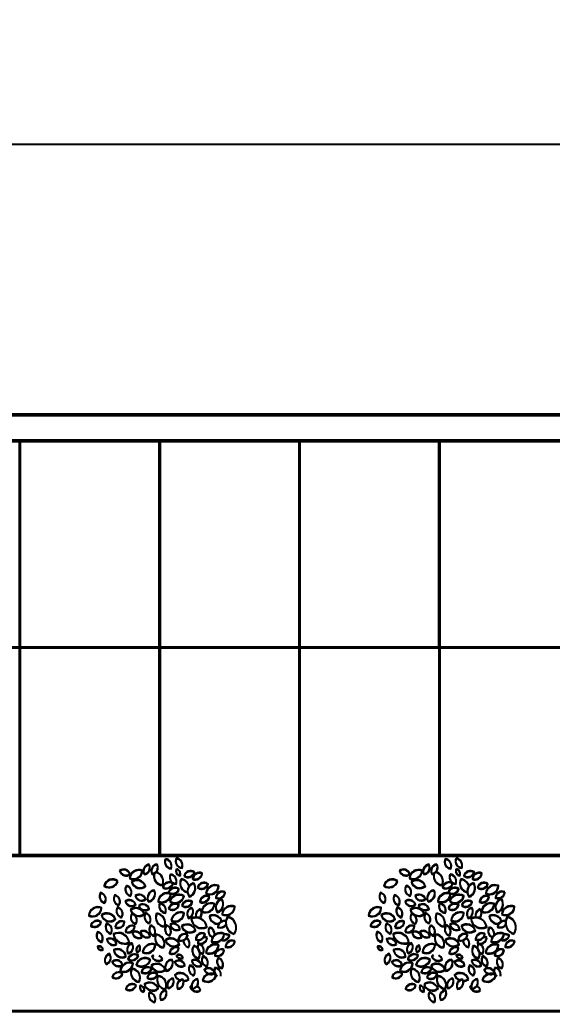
# Model space of a CAD drawing. Header units: inches. Extents: x 4350 to 28384, y -6772 to 993.
# Drawn here: x 24903.3 to 25006.1, y -2937.2 to -2745.9 of the extents above; entities that cross this region are included whole.
import ezdxf

# ---------------------------------------------------------------- set-up
doc = ezdxf.new("R2010")
doc.units = ezdxf.units.IN
doc.header["$MEASUREMENT"] = 0
for name, color, linetype, lineweight in [('ARREDAMENTO', 2, 'Continuous', 18), ('MURATURA_section_wall', 7, 'Continuous', 40), ('QUOTE', 3, 'Continuous', 9)]:
    doc.layers.add(name, color=color, linetype=linetype, lineweight=lineweight)
doc.styles.get("Standard").update_dxf_attribs({"font": 'arial.ttf'})
doc.dimstyles.new('ook', dxfattribs={"dimtxt": 15, "dimasz": 10, "dimexe": 10, "dimexo": 10, "dimgap": 5, "dimtad": 1, "dimtoh": 1, "dimdec": 0, "dimzin": 0, "dimdsep": 46, "dimtxsty": 'Standard', "dimblk": 'OBLIQUE', "dimcen": 0.09, "dimdle": 10, "dimadec": 0, "dimazin": 0, "dimtfac": 1, "dimtdec": 0, "dimtofl": 0, "dimtmove": 0, "dimatfit": 3, "dimldrblk": 'OBLIQUE', "dimfxl": 1, "dimtfill": 2, "dimtfillclr": 1, "dimtolj": 1, "dimtzin": 0, "dimarcsym": 0})

# ---------------------------------------------------------------- blocks, each defined once
blk = doc.blocks.new('_Oblique')
at = {"color": 0, "linetype": 'ByBlock', "lineweight": -2}
blk.add_line((-0.5, -0.5), (0.5, 0.5), dxfattribs=at)
blk = doc.blocks.new('*D39')
at = {"layer": 'Defpoints', "color": 0, "transparency": 16777216}
for p in [(25342.34, -2769.97), (24849.3, -2822.12), (25342.34, -2822.22)]:
    blk.add_point(p, dxfattribs=at)
at = {"layer": 'QUOTE', "color": 0, "lineweight": -2, "transparency": 16777216}
for p, q in [((24849.3, -2812.12), (24849.3, -2759.97)), ((25342.34, -2812.22), (25342.34, -2759.97)), ((24839.3, -2769.97), (25352.34, -2769.97))]:
    blk.add_line(p, q, dxfattribs=at)
at = {"layer": 'QUOTE', "color": 0, "lineweight": -2, "transparency": 16777216, "xscale": 10, "yscale": 10, "zscale": 10, "rotation": 180}
blk.add_blockref('_Oblique', (24849.3, -2769.97), dxfattribs=at)
at = {"layer": 'QUOTE', "color": 0, "lineweight": -2, "transparency": 16777216, "xscale": 10, "yscale": 10, "zscale": 10}
blk.add_blockref('_Oblique', (25342.34, -2769.97), dxfattribs=at)
at = {"layer": 'QUOTE', "color": 0, "transparency": 16777216, "insert": (25095.82, -2757.31), "char_height": 15, "attachment_point": 5, "bg_fill": 1, "box_fill_scale": 1.25, "bg_fill_color": 1, "bg_fill_transparency": 0}
blk.add_mtext('\\A1;493', dxfattribs=at)

msp = doc.modelspace()

# ---------------------------------------------------------------- linework, layer by layer
at = {"layer": 'ARREDAMENTO', "linetype": 'ByBlock', "lineweight": -3}
for points in [[(24927.31, -2910.75, 0.535384), (24928.26, -2908.88, 0.500203)], [(24927.34, -2910.86, 0.535384), (24928.29, -2908.99, 0.500203)], [(24929.82, -2908.85, 0.535384), (24928.87, -2910.72, 0.500203)], [(24929.85, -2908.96, 0.535384), (24928.9, -2910.83, 0.500203)], [(24931.45, -2907.82, 0.535384), (24932.49, -2909.64, 0.500203)], [(24931.48, -2907.93, 0.535384), (24932.52, -2909.75, 0.500203)], [(24933.53, -2907.72, 0.535384), (24934.61, -2909.52, 0.500203)], [(24933.56, -2907.83, 0.535384), (24934.64, -2909.63, 0.500203)], [(24981.31, -2910.74, 0.535384), (24982.26, -2908.87, 0.500203)], [(24981.34, -2910.86, 0.535384), (24982.29, -2908.99, 0.500203)], [(24983.82, -2908.84, 0.535384), (24982.87, -2910.71, 0.500203)], [(24983.85, -2908.96, 0.535384), (24982.9, -2910.83, 0.500203)], [(24985.45, -2907.81, 0.535384), (24986.49, -2909.63, 0.500203)], [(24985.48, -2907.93, 0.535384), (24986.52, -2909.75, 0.500203)], [(24987.53, -2907.71, 0.535384), (24988.61, -2909.51, 0.500203)], [(24987.56, -2907.83, 0.535384), (24988.64, -2909.63, 0.500203)], [(24922.6, -2910.09, 0.535384), (24924.6, -2910.73, 0.500203)], [(24922.63, -2910.19, 0.535384), (24924.62, -2910.84, 0.500203)], [(24924.53, -2911.52, 0.535384), (24926.98, -2910.06, 0.500203)], [(24924.55, -2911.62, 0.535384), (24927.01, -2910.17, 0.500203)], [(24932.39, -2910.8, 0.535384), (24933.46, -2912.6, 0.500203)], [(24932.41, -2910.91, 0.535384), (24933.49, -2912.71, 0.500203)], [(24933.55, -2909.78, 0.535384), (24934.24, -2910.99, 0.500203)], [(24933.58, -2909.89, 0.535384), (24934.27, -2911.09, 0.500203)], [(24935.04, -2911.05, 0.535384), (24937.01, -2910.35, 0.500203)], [(24935.06, -2911.16, 0.535384), (24937.04, -2910.45, 0.500203)], [(24938.5, -2910.59, 0.535384), (24936.69, -2911.66, 0.500203)], [(24938.52, -2910.7, 0.535384), (24936.72, -2911.77, 0.500203)], [(24976.6, -2910.08, 0.535384), (24978.6, -2910.73, 0.500203)], [(24976.63, -2910.19, 0.535384), (24978.62, -2910.84, 0.500203)], [(24978.53, -2911.51, 0.535384), (24980.98, -2910.05, 0.500203)], [(24978.55, -2911.62, 0.535384), (24981.01, -2910.17, 0.500203)], [(24986.39, -2910.79, 0.535384), (24987.46, -2912.59, 0.500203)], [(24986.41, -2910.91, 0.535384), (24987.49, -2912.71, 0.500203)], [(24987.55, -2909.77, 0.535384), (24988.24, -2910.98, 0.500203)], [(24987.58, -2909.89, 0.535384), (24988.27, -2911.09, 0.500203)], [(24989.04, -2911.04, 0.535384), (24991.01, -2910.34, 0.500203)], [(24989.06, -2911.16, 0.535384), (24991.04, -2910.45, 0.500203)], [(24992.5, -2910.58, 0.535384), (24990.69, -2911.65, 0.500203)], [(24992.52, -2910.7, 0.535384), (24990.72, -2911.77, 0.500203)], [(24922.21, -2912.08, 0.535384), (24919.61, -2913, 0.500203)], [(24922.24, -2912.18, 0.535384), (24919.64, -2913.11, 0.500203)], [(24923.92, -2912.95, 0.535384), (24924.66, -2914.92, 0.500203)], [(24924.89, -2912.23, 0.535384), (24927.58, -2913.04, 0.500203)], [(24924.92, -2912.33, 0.535384), (24927.61, -2913.15, 0.500203)], [(24932.9, -2912.53, 0.535384), (24930.94, -2913.28, 0.500203)], [(24932.93, -2912.64, 0.535384), (24930.97, -2913.39, 0.500203)], [(24936.88, -2912.46, 0.535384), (24936.04, -2915.07, 0.500203)], [(24936.91, -2912.57, 0.535384), (24936.07, -2915.18, 0.500203)], [(24937.65, -2913.33, 0.535384), (24939.63, -2912.62, 0.500203)], [(24937.68, -2913.43, 0.535384), (24939.66, -2912.73, 0.500203)], [(24939.25, -2914.46, 0.535384), (24941.7, -2913, 0.500203)], [(24939.27, -2914.57, 0.535384), (24941.73, -2913.11, 0.500203)], [(24976.21, -2912.07, 0.535384), (24973.61, -2912.99, 0.500203)], [(24976.24, -2912.18, 0.535384), (24973.64, -2913.11, 0.500203)], [(24977.92, -2912.94, 0.535384), (24978.66, -2914.91, 0.500203)], [(24978.89, -2912.22, 0.535384), (24981.58, -2913.03, 0.500203)], [(24978.92, -2912.33, 0.535384), (24981.61, -2913.15, 0.500203)], [(24986.9, -2912.53, 0.535384), (24984.94, -2913.27, 0.500203)], [(24986.93, -2912.64, 0.535384), (24984.97, -2913.39, 0.500203)], [(24990.88, -2912.46, 0.535384), (24990.04, -2915.06, 0.500203)], [(24990.91, -2912.57, 0.535384), (24990.07, -2915.18, 0.500203)], [(24991.65, -2913.32, 0.535384), (24993.63, -2912.61, 0.500203)], [(24991.68, -2913.43, 0.535384), (24993.66, -2912.73, 0.500203)], [(24993.25, -2914.45, 0.535384), (24995.7, -2912.99, 0.500203)], [(24993.27, -2914.57, 0.535384), (24995.73, -2913.11, 0.500203)], [(24919.69, -2916.3, 0.535384), (24918.92, -2914.35, 0.500203)], [(24919.71, -2916.41, 0.535384), (24918.95, -2914.46, 0.500203)], [(24922.42, -2916.75, 0.535384), (24921.66, -2914.8, 0.500203)], [(24922.45, -2916.86, 0.535384), (24921.68, -2914.9, 0.500203)], [(24923.95, -2913.06, 0.535384), (24924.68, -2915.02, 0.500203)], [(24925.62, -2914.92, 0.535384), (24927.61, -2915.57, 0.500203)], [(24925.64, -2915.03, 0.535384), (24927.64, -2915.68, 0.500203)], [(24928.1, -2916.01, 0.535384), (24929.26, -2913.85, 0.500203)], [(24928.13, -2916.11, 0.535384), (24929.28, -2913.95, 0.500203)], [(24930.01, -2915.99, 0.535384), (24932.46, -2914.53, 0.500203)], [(24930.03, -2916.1, 0.535384), (24932.49, -2914.64, 0.500203)], [(24932.04, -2914.3, 0.535384), (24934.01, -2913.59, 0.500203)], [(24932.06, -2914.4, 0.535384), (24934.04, -2913.7, 0.500203)], [(24932.29, -2915.97, 0.535384), (24935.01, -2914.99, 0.500203)], [(24932.31, -2916.07, 0.535384), (24935.04, -2915.1, 0.500203)], [(24939.89, -2915.03, 0.535384), (24938.09, -2916.1, 0.500203)], [(24942.95, -2914.22, 0.535384), (24941.15, -2915.29, 0.500203)], [(24942.98, -2914.33, 0.535384), (24941.17, -2915.4, 0.500203)], [(24973.69, -2916.3, 0.535384), (24972.92, -2914.34, 0.500203)], [(24973.71, -2916.41, 0.535384), (24972.95, -2914.46, 0.500203)], [(24976.42, -2916.74, 0.535384), (24975.66, -2914.79, 0.500203)], [(24976.45, -2916.86, 0.535384), (24975.68, -2914.9, 0.500203)], [(24977.95, -2913.06, 0.535384), (24978.68, -2915.02, 0.500203)], [(24979.62, -2914.92, 0.535384), (24981.61, -2915.56, 0.500203)], [(24979.64, -2915.03, 0.535384), (24981.64, -2915.68, 0.500203)], [(24982.1, -2916, 0.535384), (24983.26, -2913.84, 0.500203)], [(24982.13, -2916.11, 0.535384), (24983.28, -2913.95, 0.500203)], [(24984.01, -2915.98, 0.535384), (24986.46, -2914.52, 0.500203)], [(24984.03, -2916.1, 0.535384), (24986.49, -2914.64, 0.500203)], [(24986.04, -2914.29, 0.535384), (24988.01, -2913.58, 0.500203)], [(24986.06, -2914.4, 0.535384), (24988.04, -2913.7, 0.500203)], [(24986.29, -2915.96, 0.535384), (24989.01, -2914.99, 0.500203)], [(24986.31, -2916.07, 0.535384), (24989.04, -2915.1, 0.500203)], [(24993.89, -2915.03, 0.535384), (24992.09, -2916.1, 0.500203)], [(24996.95, -2914.21, 0.535384), (24995.15, -2915.28, 0.500203)], [(24996.98, -2914.33, 0.535384), (24995.17, -2915.4, 0.500203)], [(24923.68, -2916, 0.535384), (24925.69, -2916.61, 0.500203)], [(24923.71, -2916.11, 0.535384), (24925.71, -2916.72, 0.500203)], [(24926.29, -2916.8, 0.535384), (24928.29, -2917.41, 0.500203)], [(24926.31, -2916.9, 0.535384), (24928.32, -2917.51, 0.500203)], [(24930.35, -2916.38, 0.535384), (24931.43, -2918.18, 0.500203)], [(24930.37, -2916.49, 0.535384), (24931.45, -2918.29, 0.500203)], [(24932.05, -2917.39, 0.535384), (24934.01, -2916.64, 0.500203)], [(24932.08, -2917.49, 0.535384), (24934.04, -2916.75, 0.500203)], [(24934.62, -2916.8, 0.535384), (24936.6, -2916.09, 0.500203)], [(24934.64, -2916.9, 0.535384), (24936.62, -2916.2, 0.500203)], [(24939.92, -2915.14, 0.535384), (24938.12, -2916.21, 0.500203)], [(24938.44, -2917.94, 0.535384), (24940.9, -2916.48, 0.500203)], [(24938.46, -2918.04, 0.535384), (24940.92, -2916.59, 0.500203)], [(24942.29, -2915.57, 0.535384), (24941.48, -2918.08, 0.500203)], [(24942.31, -2915.68, 0.535384), (24941.5, -2918.19, 0.500203)], [(24977.68, -2915.99, 0.535384), (24979.69, -2916.6, 0.500203)], [(24977.71, -2916.11, 0.535384), (24979.71, -2916.72, 0.500203)], [(24980.29, -2916.79, 0.535384), (24982.29, -2917.4, 0.500203)], [(24980.31, -2916.9, 0.535384), (24982.32, -2917.51, 0.500203)], [(24984.35, -2916.37, 0.535384), (24985.43, -2918.17, 0.500203)], [(24984.37, -2916.49, 0.535384), (24985.45, -2918.29, 0.500203)], [(24986.05, -2917.38, 0.535384), (24988.01, -2916.63, 0.500203)], [(24986.08, -2917.49, 0.535384), (24988.04, -2916.75, 0.500203)], [(24988.62, -2916.79, 0.535384), (24990.6, -2916.08, 0.500203)], [(24988.64, -2916.9, 0.535384), (24990.62, -2916.2, 0.500203)], [(24993.92, -2915.14, 0.535384), (24992.12, -2916.21, 0.500203)], [(24992.44, -2917.93, 0.535384), (24994.9, -2916.47, 0.500203)], [(24992.46, -2918.04, 0.535384), (24994.92, -2916.59, 0.500203)], [(24996.29, -2915.56, 0.535384), (24995.48, -2918.07, 0.500203)], [(24996.31, -2915.68, 0.535384), (24995.5, -2918.19, 0.500203)], [(24916.63, -2918.71, 0.535384), (24919.09, -2917.25, 0.500203)], [(24916.65, -2918.81, 0.535384), (24919.11, -2917.35, 0.500203)], [(24919.08, -2918.64, 0.535384), (24921.77, -2919.46, 0.500203)], [(24919.11, -2918.75, 0.535384), (24921.8, -2919.56, 0.500203)], [(24922.94, -2919.09, 0.535384), (24922.18, -2917.14, 0.500203)], [(24922.97, -2919.19, 0.535384), (24922.2, -2917.24, 0.500203)], [(24924.7, -2917.6, 0.535384), (24927.39, -2918.42, 0.500203)], [(24924.72, -2917.71, 0.535384), (24927.41, -2918.52, 0.500203)], [(24925.69, -2920.35, 0.535384), (24924.93, -2918.4, 0.500203)], [(24925.72, -2920.46, 0.535384), (24924.95, -2918.51, 0.500203)], [(24928.33, -2920.23, 0.535384), (24927.59, -2918.27, 0.500203)], [(24928.35, -2920.33, 0.535384), (24927.62, -2918.37, 0.500203)], [(24929.74, -2918.33, 0.535384), (24931.25, -2920.85, 0.500203)], [(24929.77, -2918.43, 0.535384), (24931.28, -2920.96, 0.500203)], [(24932.57, -2919.69, 0.535384), (24935.02, -2918.23, 0.500203)], [(24932.59, -2919.8, 0.535384), (24935.05, -2918.34, 0.500203)], [(24936.54, -2917.21, 0.535384), (24935.9, -2919.2, 0.500203)], [(24936.56, -2917.32, 0.535384), (24935.92, -2919.31, 0.500203)], [(24942.36, -2918.48, 0.535384), (24944.82, -2917.02, 0.500203)], [(24942.38, -2918.59, 0.535384), (24944.84, -2917.13, 0.500203)], [(24970.63, -2918.7, 0.535384), (24973.09, -2917.24, 0.500203)], [(24970.65, -2918.81, 0.535384), (24973.11, -2917.35, 0.500203)], [(24973.08, -2918.63, 0.535384), (24975.77, -2919.45, 0.500203)], [(24973.11, -2918.75, 0.535384), (24975.8, -2919.56, 0.500203)], [(24976.94, -2919.08, 0.535384), (24976.18, -2917.13, 0.500203)], [(24976.97, -2919.19, 0.535384), (24976.2, -2917.24, 0.500203)], [(24978.7, -2917.59, 0.535384), (24981.39, -2918.41, 0.500203)], [(24978.72, -2917.71, 0.535384), (24981.41, -2918.52, 0.500203)], [(24979.69, -2920.35, 0.535384), (24978.93, -2918.39, 0.500203)], [(24979.72, -2920.46, 0.535384), (24978.95, -2918.51, 0.500203)], [(24982.33, -2920.22, 0.535384), (24981.59, -2918.26, 0.500203)], [(24982.35, -2920.33, 0.535384), (24981.62, -2918.37, 0.500203)], [(24983.74, -2918.32, 0.535384), (24985.25, -2920.84, 0.500203)], [(24983.77, -2918.43, 0.535384), (24985.28, -2920.96, 0.500203)], [(24986.57, -2919.68, 0.535384), (24989.02, -2918.22, 0.500203)], [(24986.59, -2919.8, 0.535384), (24989.05, -2918.34, 0.500203)], [(24990.54, -2917.2, 0.535384), (24989.9, -2919.2, 0.500203)], [(24990.56, -2917.32, 0.535384), (24989.92, -2919.31, 0.500203)], [(24996.36, -2918.47, 0.535384), (24998.82, -2917.02, 0.500203)], [(24996.38, -2918.59, 0.535384), (24998.84, -2917.13, 0.500203)], [(24919, -2919.99, 0.535384), (24917.02, -2920.69, 0.500203)], [(24919.02, -2920.09, 0.535384), (24917.05, -2920.8, 0.500203)], [(24920.85, -2922.23, 0.535384), (24920.09, -2920.27, 0.500203)], [(24920.88, -2922.33, 0.535384), (24920.11, -2920.38, 0.500203)], [(24921.74, -2920.99, 0.535384), (24923.53, -2919.9, 0.500203)], [(24921.76, -2921.1, 0.535384), (24923.55, -2920, 0.500203)], [(24923.7, -2921.85, 0.535384), (24925.49, -2920.76, 0.500203)], [(24928.63, -2920.62, 0.535384), (24929.18, -2922.65, 0.500203)], [(24932.18, -2922.62, 0.535384), (24931.63, -2920.59, 0.500203)], [(24932.36, -2920.41, 0.535384), (24934.21, -2921.4, 0.500203)], [(24932.39, -2920.52, 0.535384), (24934.24, -2921.5, 0.500203)], [(24934.55, -2920.78, 0.535384), (24937.24, -2921.59, 0.500203)], [(24934.58, -2920.88, 0.535384), (24937.27, -2921.7, 0.500203)], [(24936.39, -2919.31, 0.535384), (24939.42, -2920.92, 0.500203)], [(24936.42, -2919.42, 0.535384), (24939.45, -2921.03, 0.500203)], [(24944.68, -2922.28, 0.535384), (24943.43, -2918.95, 0.500203)], [(24944.71, -2922.39, 0.535384), (24943.46, -2919.06, 0.500203)], [(24973, -2919.98, 0.535384), (24971.02, -2920.68, 0.500203)], [(24973.02, -2920.09, 0.535384), (24971.05, -2920.8, 0.500203)], [(24974.85, -2922.22, 0.535384), (24974.09, -2920.26, 0.500203)], [(24974.88, -2922.33, 0.535384), (24974.11, -2920.38, 0.500203)], [(24975.74, -2920.99, 0.535384), (24977.53, -2919.89, 0.500203)], [(24975.76, -2921.1, 0.535384), (24977.55, -2920, 0.500203)], [(24977.7, -2921.84, 0.535384), (24979.49, -2920.75, 0.500203)], [(24982.63, -2920.61, 0.535384), (24983.18, -2922.64, 0.500203)], [(24986.18, -2922.61, 0.535384), (24985.63, -2920.58, 0.500203)], [(24986.36, -2920.4, 0.535384), (24988.21, -2921.39, 0.500203)], [(24986.39, -2920.52, 0.535384), (24988.24, -2921.5, 0.500203)], [(24988.55, -2920.77, 0.535384), (24991.24, -2921.58, 0.500203)], [(24988.58, -2920.88, 0.535384), (24991.27, -2921.7, 0.500203)], [(24990.39, -2919.3, 0.535384), (24993.42, -2920.91, 0.500203)], [(24990.42, -2919.42, 0.535384), (24993.45, -2921.03, 0.500203)], [(24998.68, -2922.27, 0.535384), (24997.43, -2918.94, 0.500203)], [(24998.71, -2922.39, 0.535384), (24997.46, -2919.06, 0.500203)], [(24919.1, -2923.83, 0.535384), (24918.33, -2921.88, 0.500203)], [(24919.12, -2923.94, 0.535384), (24918.36, -2921.98, 0.500203)], [(24924.42, -2923.93, 0.535384), (24921.39, -2922.32, 0.500203)], [(24924.44, -2924.04, 0.535384), (24921.41, -2922.43, 0.500203)], [(24923.73, -2921.96, 0.535384), (24925.52, -2920.86, 0.500203)], [(24926.87, -2922.94, 0.535384), (24925.02, -2921.96, 0.500203)], [(24926.9, -2923.05, 0.535384), (24925.05, -2922.07, 0.500203)], [(24928.45, -2922.83, 0.535384), (24926.6, -2921.84, 0.500203)], [(24928.47, -2922.93, 0.535384), (24926.62, -2921.95, 0.500203)], [(24928.65, -2920.73, 0.535384), (24929.2, -2922.75, 0.500203)], [(24931.07, -2924.91, 0.535384), (24929.56, -2922.39, 0.500203)], [(24931.09, -2925.02, 0.535384), (24929.58, -2922.5, 0.500203)], [(24932.2, -2922.72, 0.535384), (24931.66, -2920.7, 0.500203)], [(24935.72, -2922.4, 0.535384), (24933.92, -2923.47, 0.500203)], [(24935.75, -2922.5, 0.535384), (24933.94, -2923.57, 0.500203)], [(24939.07, -2922.24, 0.535384), (24937.28, -2923.34, 0.500203)], [(24939.09, -2922.35, 0.535384), (24937.31, -2923.45, 0.500203)], [(24942.77, -2922.27, 0.535384), (24940.31, -2923.73, 0.500203)], [(24942.79, -2922.38, 0.535384), (24940.33, -2923.84, 0.500203)], [(24973.1, -2923.82, 0.535384), (24972.33, -2921.87, 0.500203)], [(24973.12, -2923.94, 0.535384), (24972.36, -2921.98, 0.500203)], [(24978.42, -2923.92, 0.535384), (24975.39, -2922.31, 0.500203)], [(24978.44, -2924.04, 0.535384), (24975.41, -2922.43, 0.500203)], [(24977.73, -2921.96, 0.535384), (24979.52, -2920.86, 0.500203)], [(24980.87, -2922.94, 0.535384), (24979.02, -2921.95, 0.500203)], [(24980.9, -2923.05, 0.535384), (24979.05, -2922.07, 0.500203)], [(24982.45, -2922.82, 0.535384), (24980.6, -2921.83, 0.500203)], [(24982.47, -2922.93, 0.535384), (24980.62, -2921.95, 0.500203)], [(24982.65, -2920.73, 0.535384), (24983.2, -2922.75, 0.500203)], [(24985.07, -2924.9, 0.535384), (24983.56, -2922.38, 0.500203)], [(24985.09, -2925.02, 0.535384), (24983.58, -2922.5, 0.500203)], [(24986.2, -2922.72, 0.535384), (24985.66, -2920.7, 0.500203)], [(24989.72, -2922.39, 0.535384), (24987.92, -2923.46, 0.500203)], [(24989.75, -2922.5, 0.535384), (24987.94, -2923.57, 0.500203)], [(24993.07, -2922.24, 0.535384), (24991.28, -2923.33, 0.500203)], [(24993.09, -2922.35, 0.535384), (24991.31, -2923.45, 0.500203)], [(24996.77, -2922.26, 0.535384), (24994.31, -2923.72, 0.500203)], [(24996.79, -2922.38, 0.535384), (24994.33, -2923.84, 0.500203)], [(24921.99, -2924.28, 0.535384), (24920.13, -2923.3, 0.500203)], [(24922.01, -2924.39, 0.535384), (24920.16, -2923.4, 0.500203)], [(24924.27, -2926.03, 0.535384), (24924.91, -2924.03, 0.500203)], [(24924.29, -2926.14, 0.535384), (24924.94, -2924.14, 0.500203)], [(24927.03, -2925.8, 0.535384), (24929.48, -2924.35, 0.500203)], [(24927.05, -2925.91, 0.535384), (24929.51, -2924.45, 0.500203)], [(24931.42, -2923.46, 0.535384), (24934.11, -2924.28, 0.500203)], [(24931.45, -2923.57, 0.535384), (24934.14, -2924.39, 0.500203)], [(24937.87, -2924.15, 0.535384), (24938.63, -2926.1, 0.500203)], [(24937.89, -2924.26, 0.535384), (24938.65, -2926.21, 0.500203)], [(24939.24, -2925.88, 0.535384), (24941.7, -2924.42, 0.500203)], [(24939.27, -2925.99, 0.535384), (24941.72, -2924.53, 0.500203)], [(24944.82, -2923.66, 0.535384), (24943.02, -2924.73, 0.500203)], [(24944.85, -2923.77, 0.535384), (24943.04, -2924.84, 0.500203)], [(24975.99, -2924.27, 0.535384), (24974.13, -2923.29, 0.500203)], [(24976.01, -2924.39, 0.535384), (24974.16, -2923.4, 0.500203)], [(24978.27, -2926.02, 0.535384), (24978.91, -2924.03, 0.500203)], [(24978.29, -2926.14, 0.535384), (24978.94, -2924.14, 0.500203)], [(24979.95, -2925.8, 0.535384), (24980.38, -2924.49, 0.500203)], [(24981.03, -2925.79, 0.535384), (24983.48, -2924.34, 0.500203)], [(24981.05, -2925.91, 0.535384), (24983.51, -2924.45, 0.500203)], [(24985.42, -2923.46, 0.535384), (24988.11, -2924.27, 0.500203)], [(24985.45, -2923.57, 0.535384), (24988.14, -2924.39, 0.500203)], [(24991.87, -2924.14, 0.535384), (24992.63, -2926.09, 0.500203)], [(24991.89, -2924.26, 0.535384), (24992.65, -2926.21, 0.500203)], [(24993.24, -2925.87, 0.535384), (24995.7, -2924.42, 0.500203)], [(24993.27, -2925.99, 0.535384), (24995.72, -2924.53, 0.500203)], [(24998.82, -2923.65, 0.535384), (24997.02, -2924.72, 0.500203)], [(24998.85, -2923.77, 0.535384), (24997.04, -2924.84, 0.500203)], [(24919.38, -2925.3, 0.535384), (24918.35, -2924.76, 0.500203)], [(24919.4, -2925.41, 0.535384), (24918.37, -2924.86, 0.500203)], [(24919.96, -2928.1, 0.535384), (24920.61, -2926.1, 0.500203)], [(24919.99, -2928.2, 0.535384), (24920.63, -2926.2, 0.500203)], [(24923.8, -2926.63, 0.535384), (24921.46, -2925.39, 0.500203)], [(24923.82, -2926.74, 0.535384), (24921.48, -2925.49, 0.500203)], [(24926.19, -2926.44, 0.535384), (24924.21, -2927.14, 0.500203)], [(24926.21, -2926.55, 0.535384), (24924.24, -2927.25, 0.500203)], [(24925.95, -2925.81, 0.535384), (24926.38, -2924.5, 0.500203)], [(24925.98, -2925.92, 0.535384), (24926.4, -2924.61, 0.500203)], [(24934.01, -2924.95, 0.535384), (24932.21, -2926.02, 0.500203)], [(24934.03, -2925.05, 0.535384), (24932.23, -2926.12, 0.500203)], [(24934.81, -2926.85, 0.535384), (24933.58, -2926.45, 0.500203)], [(24934.83, -2926.96, 0.535384), (24933.6, -2926.56, 0.500203)], [(24936.91, -2924.57, 0.535384), (24937.83, -2927.02, 0.500203)], [(24936.93, -2924.68, 0.535384), (24937.85, -2927.13, 0.500203)], [(24942.78, -2925.36, 0.535384), (24940.98, -2926.43, 0.500203)], [(24942.8, -2925.46, 0.535384), (24941, -2926.53, 0.500203)], [(24973.38, -2925.3, 0.535384), (24972.35, -2924.75, 0.500203)], [(24973.4, -2925.41, 0.535384), (24972.37, -2924.86, 0.500203)], [(24973.96, -2928.09, 0.535384), (24974.61, -2926.09, 0.500203)], [(24973.99, -2928.2, 0.535384), (24974.63, -2926.2, 0.500203)], [(24977.8, -2926.62, 0.535384), (24975.46, -2925.38, 0.500203)], [(24977.82, -2926.74, 0.535384), (24975.48, -2925.49, 0.500203)], [(24980.19, -2926.43, 0.535384), (24978.21, -2927.14, 0.500203)], [(24980.21, -2926.55, 0.535384), (24978.24, -2927.25, 0.500203)], [(24979.98, -2925.92, 0.535384), (24980.4, -2924.61, 0.500203)], [(24988.01, -2924.94, 0.535384), (24986.21, -2926.01, 0.500203)], [(24988.03, -2925.05, 0.535384), (24986.23, -2926.12, 0.500203)], [(24988.81, -2926.84, 0.535384), (24987.58, -2926.44, 0.500203)], [(24988.83, -2926.96, 0.535384), (24987.6, -2926.56, 0.500203)], [(24990.91, -2924.56, 0.535384), (24991.83, -2927.01, 0.500203)], [(24990.93, -2924.68, 0.535384), (24991.85, -2927.13, 0.500203)], [(24996.78, -2925.35, 0.535384), (24994.98, -2926.42, 0.500203)], [(24996.8, -2925.46, 0.535384), (24995, -2926.53, 0.500203)], [(24923.14, -2928.25, 0.535384), (24921.13, -2927.64, 0.500203)], [(24923.16, -2928.35, 0.535384), (24921.16, -2927.74, 0.500203)], [(24922.7, -2929.4, 0.535384), (24925.15, -2927.94, 0.500203)], [(24922.72, -2929.5, 0.535384), (24925.18, -2928.04, 0.500203)], [(24928.52, -2927.27, 0.535384), (24925.8, -2928.24, 0.500203)], [(24928.55, -2927.38, 0.535384), (24925.82, -2928.35, 0.500203)], [(24928.71, -2928.37, 0.535384), (24931.4, -2929.18, 0.500203)], [(24928.73, -2928.47, 0.535384), (24931.42, -2929.29, 0.500203)], [(24932.71, -2927.23, 0.535384), (24931.55, -2929.39, 0.500203)], [(24932.73, -2927.34, 0.535384), (24931.58, -2929.5, 0.500203)], [(24935.19, -2928.31, 0.535384), (24933.2, -2927.67, 0.500203)], [(24935.22, -2928.42, 0.535384), (24933.22, -2927.77, 0.500203)], [(24936.89, -2930.29, 0.535384), (24936.15, -2928.32, 0.500203)], [(24936.53, -2927.39, 0.535384), (24938.38, -2928.37, 0.500203)], [(24936.55, -2927.49, 0.535384), (24938.4, -2928.48, 0.500203)], [(24938.69, -2926.57, 0.535384), (24939.43, -2928.53, 0.500203)], [(24938.71, -2926.68, 0.535384), (24939.45, -2928.64, 0.500203)], [(24941.61, -2926.91, 0.535384), (24942.35, -2928.87, 0.500203)], [(24941.63, -2927.01, 0.535384), (24942.37, -2928.98, 0.500203)], [(24977.14, -2928.24, 0.535384), (24975.13, -2927.63, 0.500203)], [(24977.16, -2928.35, 0.535384), (24975.16, -2927.74, 0.500203)], [(24976.7, -2929.39, 0.535384), (24979.15, -2927.93, 0.500203)], [(24976.72, -2929.5, 0.535384), (24979.18, -2928.04, 0.500203)], [(24982.52, -2927.26, 0.535384), (24979.8, -2928.23, 0.500203)], [(24982.55, -2927.38, 0.535384), (24979.82, -2928.35, 0.500203)], [(24982.71, -2928.36, 0.535384), (24985.4, -2929.17, 0.500203)], [(24982.73, -2928.47, 0.535384), (24985.42, -2929.29, 0.500203)], [(24986.71, -2927.22, 0.535384), (24985.55, -2929.38, 0.500203)], [(24986.73, -2927.34, 0.535384), (24985.58, -2929.5, 0.500203)], [(24989.19, -2928.3, 0.535384), (24987.2, -2927.66, 0.500203)], [(24989.22, -2928.42, 0.535384), (24987.22, -2927.77, 0.500203)], [(24990.89, -2930.28, 0.535384), (24990.15, -2928.31, 0.500203)], [(24990.53, -2927.38, 0.535384), (24992.38, -2928.36, 0.500203)], [(24990.55, -2927.49, 0.535384), (24992.4, -2928.48, 0.500203)], [(24992.69, -2926.56, 0.535384), (24993.43, -2928.52, 0.500203)], [(24992.71, -2926.68, 0.535384), (24993.45, -2928.64, 0.500203)], [(24995.61, -2926.9, 0.535384), (24996.35, -2928.86, 0.500203)], [(24995.63, -2927.01, 0.535384), (24996.37, -2928.98, 0.500203)], [(24923.16, -2929.91, 0.535384), (24921.18, -2930.61, 0.500203)], [(24923.18, -2930.02, 0.535384), (24921.2, -2930.72, 0.500203)], [(24926.36, -2931.52, 0.535384), (24924.91, -2928.98, 0.500203)], [(24926.38, -2931.63, 0.535384), (24924.93, -2929.08, 0.500203)], [(24928.77, -2928.94, 0.535384), (24926.8, -2929.64, 0.500203)], [(24928.8, -2929.05, 0.535384), (24926.82, -2929.75, 0.500203)], [(24927.91, -2930.7, 0.535384), (24929.87, -2929.96, 0.500203)], [(24927.93, -2930.81, 0.535384), (24929.89, -2930.07, 0.500203)], [(24936.91, -2930.39, 0.535384), (24936.18, -2928.43, 0.500203)], [(24938.6, -2931.16, 0.535384), (24941.2, -2930.24, 0.500203)], [(24938.62, -2931.27, 0.535384), (24941.22, -2930.34, 0.500203)], [(24940.94, -2929.77, 0.535384), (24938.94, -2929.17, 0.500203)], [(24940.96, -2929.88, 0.535384), (24938.96, -2929.27, 0.500203)], [(24977.16, -2929.9, 0.535384), (24975.18, -2930.61, 0.500203)], [(24977.18, -2930.02, 0.535384), (24975.2, -2930.72, 0.500203)], [(24980.36, -2931.52, 0.535384), (24978.91, -2928.97, 0.500203)], [(24980.38, -2931.63, 0.535384), (24978.93, -2929.08, 0.500203)], [(24982.77, -2928.93, 0.535384), (24980.8, -2929.64, 0.500203)], [(24982.8, -2929.05, 0.535384), (24980.82, -2929.75, 0.500203)], [(24981.91, -2930.69, 0.535384), (24983.87, -2929.95, 0.500203)], [(24981.93, -2930.81, 0.535384), (24983.89, -2930.07, 0.500203)], [(24990.91, -2930.39, 0.535384), (24990.18, -2928.43, 0.500203)], [(24992.6, -2931.15, 0.535384), (24995.2, -2930.23, 0.500203)], [(24992.62, -2931.27, 0.535384), (24995.22, -2930.34, 0.500203)], [(24994.94, -2929.76, 0.535384), (24992.94, -2929.16, 0.500203)], [(24994.96, -2929.88, 0.535384), (24992.96, -2929.27, 0.500203)], [(24925.77, -2932.19, 0.535384), (24923.8, -2932.89, 0.500203)], [(24925.79, -2932.29, 0.535384), (24923.82, -2933, 0.500203)], [(24927.35, -2932, 0.535384), (24930.04, -2932.81, 0.500203)], [(24927.37, -2932.1, 0.535384), (24930.06, -2932.92, 0.500203)], [(24931.42, -2932.92, 0.535384), (24929.96, -2930.37, 0.500203)], [(24931.44, -2933.03, 0.535384), (24929.98, -2930.48, 0.500203)], [(24932.9, -2930.87, 0.535384), (24931.95, -2932.74, 0.500203)], [(24932.92, -2930.98, 0.535384), (24931.97, -2932.85, 0.500203)], [(24934.81, -2931.04, 0.535384), (24933.82, -2932.89, 0.500203)], [(24934.83, -2931.15, 0.535384), (24933.84, -2933, 0.500203)], [(24936.61, -2932.84, 0.535384), (24937.6, -2930.99, 0.500203)], [(24936.63, -2932.95, 0.535384), (24937.62, -2931.1, 0.500203)], [(24979.77, -2932.18, 0.535384), (24977.8, -2932.88, 0.500203)], [(24979.79, -2932.29, 0.535384), (24977.82, -2933, 0.500203)], [(24981.35, -2931.99, 0.535384), (24984.04, -2932.8, 0.500203)], [(24981.37, -2932.1, 0.535384), (24984.06, -2932.92, 0.500203)], [(24985.42, -2932.91, 0.535384), (24983.96, -2930.36, 0.500203)], [(24985.44, -2933.03, 0.535384), (24983.98, -2930.48, 0.500203)], [(24986.9, -2930.86, 0.535384), (24985.95, -2932.73, 0.500203)], [(24986.92, -2930.98, 0.535384), (24985.97, -2932.85, 0.500203)], [(24988.81, -2931.03, 0.535384), (24987.82, -2932.88, 0.500203)], [(24988.83, -2931.15, 0.535384), (24987.84, -2933, 0.500203)], [(24990.61, -2932.84, 0.535384), (24991.6, -2930.99, 0.500203)], [(24990.63, -2932.95, 0.535384), (24991.62, -2931.1, 0.500203)], [(24927.26, -2933.46, 0.535384), (24926.57, -2932.25, 0.500203)], [(24927.28, -2933.56, 0.535384), (24926.59, -2932.36, 0.500203)], [(24929.36, -2935.42, 0.535384), (24928.32, -2933.6, 0.500203)], [(24929.38, -2935.53, 0.535384), (24928.34, -2933.7, 0.500203)], [(24931.51, -2933.14, 0.535384), (24930.56, -2935.01, 0.500203)], [(24931.53, -2933.25, 0.535384), (24930.58, -2935.12, 0.500203)], [(24981.26, -2933.45, 0.535384), (24980.57, -2932.24, 0.500203)], [(24981.28, -2933.56, 0.535384), (24980.59, -2932.36, 0.500203)], [(24983.36, -2935.41, 0.535384), (24982.32, -2933.59, 0.500203)], [(24983.38, -2935.53, 0.535384), (24982.34, -2933.7, 0.500203)], [(24985.51, -2933.13, 0.535384), (24984.56, -2935, 0.500203)], [(24985.53, -2933.25, 0.535384), (24984.58, -2935.12, 0.500203)]]:
    msp.add_lwpolyline(points, format="xyb", close=True, dxfattribs=at)
for points in [[(24929.29, -2910.57, 0.485783), (24930.85, -2912.87, 0.46813), (24929.58, -2910.35, 0.535384)], [(24929.32, -2910.68, 0.485783), (24930.88, -2912.97, 0.46813), (24929.61, -2910.46, 0.535384)], [(24983.29, -2910.56, 0.485783), (24984.85, -2912.86, 0.46813), (24983.58, -2910.34, 0.535384)], [(24983.32, -2910.68, 0.485783), (24984.88, -2912.97, 0.46813), (24983.61, -2910.46, 0.535384)], [(24934.45, -2911.71, 0.497857), (24935.7, -2914.24, 0.500203)], [(24934.47, -2911.82, 0.497857), (24935.72, -2914.34, 0.500203)], [(24936, -2913.08, 0.30861), (24934.45, -2911.71, 0.535384)], [(24936.02, -2913.19, 0.30861), (24934.47, -2911.82, 0.535384)], [(24988.45, -2911.71, 0.497857), (24989.7, -2914.23, 0.500203)], [(24988.47, -2911.82, 0.497857), (24989.72, -2914.34, 0.500203)], [(24990, -2913.07, 0.30861), (24988.45, -2911.71, 0.535384)], [(24990.02, -2913.19, 0.30861), (24988.47, -2911.82, 0.535384)], [(24938.19, -2917.49, 0.427879), (24937.34, -2919.1, 0.500203)], [(24938.22, -2917.6, 0.427879), (24937.37, -2919.21, 0.500203)], [(24938.01, -2919.22, 0.379729), (24938.19, -2917.49, 0.535384)], [(24938.03, -2919.33, 0.379729), (24938.22, -2917.6, 0.535384)], [(24942.32, -2919.85, 0.449067), (24939.95, -2918.83, 0.535384)], [(24992.19, -2917.48, 0.427879), (24991.34, -2919.1, 0.500203)], [(24992.22, -2917.6, 0.427879), (24991.37, -2919.21, 0.500203)], [(24992.01, -2919.21, 0.379729), (24992.19, -2917.48, 0.535384)], [(24992.03, -2919.33, 0.379729), (24992.22, -2917.6, 0.535384)], [(24996.32, -2919.84, 0.449067), (24993.95, -2918.82, 0.535384)], [(24939.95, -2918.83, 0.411154), (24941.75, -2920.32, 0.500203)], [(24942.34, -2919.96, 0.449067), (24939.97, -2918.94, 0.535384)], [(24939.97, -2918.94, 0.411154), (24941.77, -2920.43, 0.500203)], [(24943.11, -2919.79, 0.473768), (24941.54, -2920.95, 0.350042), (24943.11, -2920.49, 0.535384)], [(24943.14, -2919.9, 0.473768), (24941.57, -2921.05, 0.350042), (24943.14, -2920.6, 0.535384)], [(24993.95, -2918.82, 0.411154), (24995.75, -2920.31, 0.500203)], [(24996.34, -2919.96, 0.449067), (24993.97, -2918.94, 0.535384)], [(24993.97, -2918.94, 0.411154), (24995.77, -2920.43, 0.500203)], [(24997.11, -2919.78, 0.473768), (24995.54, -2920.94, 0.350042), (24997.11, -2920.48, 0.535384)], [(24997.14, -2919.9, 0.473768), (24995.57, -2921.05, 0.350042), (24997.14, -2920.6, 0.535384)], [(24939.96, -2921.01, 0.493715), (24940.56, -2922.92, 0.500203)], [(24939.98, -2921.12, 0.493715), (24940.59, -2923.03, 0.500203)], [(24940.89, -2922.53, 0.391787), (24939.96, -2921.01, 0.535384)], [(24940.92, -2922.63, 0.391787), (24939.98, -2921.12, 0.535384)], [(24942.16, -2923.43, 0.439965), (24943.79, -2922.55, 0.209361), (24942.75, -2922.37, 0.535384)], [(24942.18, -2923.54, 0.439965), (24943.81, -2922.66, 0.209361), (24942.78, -2922.48, 0.535384)], [(24993.96, -2921, 0.493715), (24994.56, -2922.91, 0.500203)], [(24993.98, -2921.12, 0.493715), (24994.59, -2923.03, 0.500203)], [(24994.89, -2922.52, 0.391787), (24993.96, -2921, 0.535384)], [(24994.92, -2922.63, 0.391787), (24993.98, -2921.12, 0.535384)], [(24996.16, -2923.42, 0.439965), (24997.79, -2922.54, 0.209361), (24996.75, -2922.36, 0.535384)], [(24996.18, -2923.54, 0.439965), (24997.81, -2922.66, 0.209361), (24996.78, -2922.48, 0.535384)], [(24934.9, -2923.48, 0.382111), (24935.88, -2924.84, 0.410997), (24935.47, -2923.04, 0.535384)], [(24934.92, -2923.58, 0.382111), (24935.91, -2924.94, 0.410997), (24935.49, -2923.15, 0.535384)], [(24937.88, -2923.43, 0.136045), (24937.66, -2924.07, 0.500203), (24939.47, -2923, 0.535384)], [(24937.9, -2923.54, 0.136045), (24937.69, -2924.17, 0.500203), (24939.49, -2923.1, 0.535384)], [(24939.47, -2923, 0.128884), (24938.84, -2922.87, 0.500203)], [(24939.49, -2923.1, 0.128884), (24938.86, -2922.98, 0.500203)], [(24988.9, -2923.47, 0.382111), (24989.88, -2924.83, 0.410997), (24989.47, -2923.03, 0.535384)], [(24988.92, -2923.58, 0.382111), (24989.91, -2924.94, 0.410997), (24989.49, -2923.15, 0.535384)], [(24991.88, -2923.42, 0.136045), (24991.66, -2924.06, 0.500203), (24993.47, -2922.99, 0.535384)], [(24991.9, -2923.54, 0.136045), (24991.69, -2924.17, 0.500203), (24993.49, -2923.1, 0.535384)], [(24993.47, -2922.99, 0.128884), (24992.84, -2922.87, 0.500203)], [(24993.49, -2923.1, 0.128884), (24992.86, -2922.98, 0.500203)], [(24929.16, -2926.4, 0.076845), (24928.83, -2926.59, 0.500203), (24930.84, -2927.2, 0.535384)], [(24983.16, -2926.39, 0.076845), (24982.83, -2926.59, 0.500203), (24984.84, -2927.19, 0.535384)], [(24929.18, -2926.5, 0.076845), (24928.85, -2926.7, 0.500203), (24930.86, -2927.31, 0.535384)], [(24930.84, -2927.2, 0.202478), (24930.21, -2926.45, 0.500203)], [(24930.86, -2927.31, 0.202478), (24930.23, -2926.55, 0.500203)], [(24983.18, -2926.5, 0.076845), (24982.85, -2926.7, 0.500203), (24984.86, -2927.31, 0.535384)], [(24984.84, -2927.19, 0.202478), (24984.21, -2926.44, 0.500203)], [(24984.86, -2927.31, 0.202478), (24984.23, -2926.55, 0.500203)], [(24935.92, -2931.01, 0.535384), (24933.23, -2930.2, 0.217069), (24934.25, -2931.24, 0.535384)], [(24935.94, -2931.12, 0.535384), (24933.25, -2930.3, 0.217069), (24934.27, -2931.34, 0.535384)], [(24940.99, -2928.78, 0.373165), (24941.4, -2930.38, 0.500203)], [(24941.01, -2928.89, 0.373165), (24941.42, -2930.49, 0.500203)], [(24942.11, -2930.35, 0.43907), (24940.99, -2928.78, 0.535384)], [(24942.13, -2930.46, 0.43907), (24941.01, -2928.89, 0.535384)], [(24989.92, -2931, 0.535384), (24987.23, -2930.19, 0.217069), (24988.25, -2931.23, 0.535384)], [(24989.94, -2931.12, 0.535384), (24987.25, -2930.3, 0.217069), (24988.27, -2931.34, 0.535384)], [(24994.99, -2928.77, 0.373165), (24995.4, -2930.37, 0.500203)], [(24995.01, -2928.89, 0.373165), (24995.42, -2930.49, 0.500203)], [(24996.11, -2930.34, 0.43907), (24994.99, -2928.77, 0.535384)], [(24996.13, -2930.46, 0.43907), (24995.01, -2928.89, 0.535384)], [(24934.91, -2931.35, 0.155177), (24935.92, -2931.01, 0.535384)], [(24934.93, -2931.46, 0.155177), (24935.94, -2931.12, 0.535384)], [(24988.91, -2931.34, 0.155177), (24989.92, -2931, 0.535384)], [(24988.93, -2931.46, 0.155177), (24989.94, -2931.12, 0.535384)], [(24936.49, -2932.34, 0.064212), (24936.21, -2932.5, 0.500203), (24938.21, -2933.15, 0.535384)], [(24936.51, -2932.44, 0.064212), (24936.24, -2932.61, 0.500203), (24938.23, -2933.26, 0.535384)], [(24938.21, -2933.15, 0.224005), (24937.5, -2932.34, 0.500203)], [(24938.23, -2933.26, 0.224005), (24937.53, -2932.45, 0.500203)], [(24990.49, -2932.33, 0.064212), (24990.21, -2932.49, 0.500203), (24992.21, -2933.14, 0.535384)], [(24990.51, -2932.44, 0.064212), (24990.24, -2932.61, 0.500203), (24992.23, -2933.26, 0.535384)], [(24992.21, -2933.14, 0.224005), (24991.5, -2932.33, 0.500203)], [(24992.23, -2933.26, 0.224005), (24991.53, -2932.45, 0.500203)]]:
    msp.add_lwpolyline(points, format="xyb", dxfattribs=at)
at = {"layer": 'MURATURA_section_wall'}
for p, q in [((24849.3, -2822.12), (25227.3, -2822.06)), ((24849.34, -2822.22), (25227.34, -2822.22)), ((25227.3, -2827.06), (24863.3, -2827.12)), ((25227.34, -2827.22), (24863.34, -2827.22)), ((24903.34, -2827.22), (24876.34, -2827.22)), ((24930.3, -2827.11), (24903.3, -2827.12)), ((24930.34, -2827.22), (24903.34, -2827.22)), ((24903.34, -2827.22), (24903.34, -2907.22)), ((24957.3, -2827.11), (24930.3, -2827.11)), ((24930.3, -2827.11), (24930.32, -2907.11)), ((24957.34, -2827.22), (24930.34, -2827.22)), ((24930.34, -2827.22), (24930.34, -2907.22)), ((24984.3, -2827.1), (24957.3, -2827.11)), ((24957.3, -2827.11), (24957.32, -2907.11)), ((24984.34, -2827.22), (24957.34, -2827.22)), ((24957.34, -2827.22), (24957.34, -2907.22)), ((25011.3, -2827.1), (24984.3, -2827.1)), ((24984.3, -2827.1), (24984.32, -2907.1)), ((25011.34, -2827.22), (24984.34, -2827.22)), ((24984.34, -2827.22), (24984.34, -2907.22)), ((24849.31, -2867.07), (25200.31, -2867.07)), ((25227.32, -2907.06), (24849.32, -2907.12)), ((25227.34, -2907.22), (24849.34, -2907.22)), ((24849.34, -2937.22), (25227.34, -2937.22))]:
    msp.add_line(p, q, dxfattribs=at)

# ---------------------------------------------------------------- dimensions: what is measured, and where the dimension line sits
at = {"layer": 'QUOTE'}
dim = msp.add_linear_dim(base=(25342.34, -2769.97), p1=(24849.3, -2822.12), p2=(25342.34, -2822.22), dimstyle='ook', dxfattribs=at)
dim.commit()
dim.dimension.update_dxf_attribs({"geometry": '*D39', "text_midpoint": (25095.82, -2757.31)})

doc.saveas('drawing.dxf')
